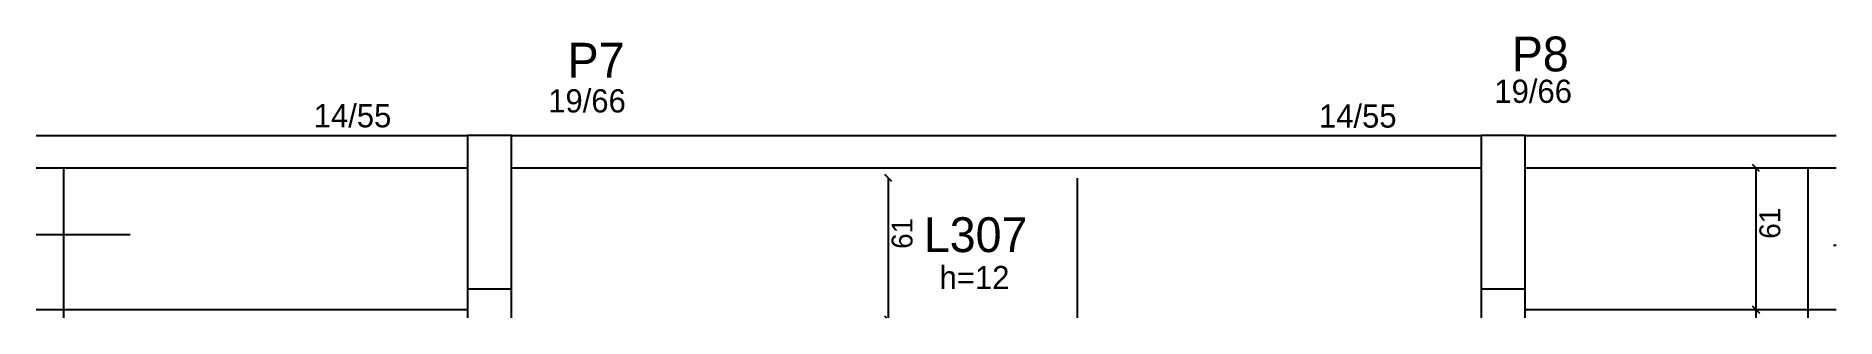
# Model space of a CAD drawing. Header units: metres. Extents: x 5147 to 5923, y 2729 to 2851.
import ezdxf

# ---------------------------------------------------------------- set-up
doc = ezdxf.new("R2010")
doc.units = ezdxf.units.M
for name, color, linetype in [('3', 7, 'Continuous'), ('4', 7, 'Continuous'), ('7', 7, 'Continuous'), ('Painéis', 7, 'Continuous')]:
    doc.layers.add(name, color=color, linetype=linetype)

msp = doc.modelspace()

# ---------------------------------------------------------------- linework, layer by layer
at = {"layer": '3', "color": 3, "lineweight": 25}
for p, q in [((5147.07, 2807.94), (5333.07, 2807.94)), ((5352.07, 2807.94), (5770.07, 2807.94)), ((5789.07, 2807.94), (5923.07, 2807.94)), ((5147.07, 2793.94), (5333.07, 2793.94)), ((5352.07, 2793.94), (5770.07, 2793.94)), ((5789.07, 2793.94), (5923.07, 2793.94)), ((5147.07, 2765.25), (5187.69, 2765.25)), ((5923.07, 2760.5), (5922.01, 2760.5))]:
    msp.add_line(p, q, dxfattribs=at)
for points in [[(5333.07, 2741.94), (5333.07, 2729.34)], [(5352.07, 2729.34), (5352.07, 2741.94)], [(5770.07, 2741.94), (5770.07, 2729.34)], [(5789.07, 2729.34), (5789.07, 2741.94)]]:
    msp.add_lwpolyline(points, dxfattribs=at)
at = {"layer": '7', "color": 7, "lineweight": 25}
for points in [[(5352.07, 2807.94), (5333.07, 2807.94)], [(5333.07, 2807.94), (5333.07, 2741.94)], [(5352.07, 2741.94), (5352.07, 2807.94)], [(5789.07, 2807.94), (5770.07, 2807.94)], [(5770.07, 2807.94), (5770.07, 2741.94)], [(5789.07, 2741.94), (5789.07, 2807.94)], [(5333.07, 2741.94), (5352.07, 2741.94)], [(5770.07, 2741.94), (5789.07, 2741.94)]]:
    msp.add_lwpolyline(points, dxfattribs=at)
at = {"layer": 'Painéis', "color": 200, "lineweight": 25}
for p, q in [((5159.07, 2729.34), (5159.07, 2793.94)), ((5911.07, 2729.34), (5911.07, 2793.94)), ((5596.07, 2729.34), (5596.07, 2789.58)), ((5147.07, 2732.94), (5333.07, 2732.94)), ((5789.07, 2732.94), (5923.07, 2732.94))]:
    msp.add_line(p, q, dxfattribs=at)
at = {"layer": 'Painéis', "color": 0, "lineweight": 25}
for p, q in [((5890.13, 2792.44), (5887.13, 2795.44)), ((5516.02, 2788.08), (5513.02, 2791.08)), ((5890.13, 2731.44), (5887.13, 2734.44)), ((5887.13, 2734.44), (5890.13, 2731.44)), ((5513.76, 2729.34), (5513.02, 2730.08)), ((5513.02, 2730.08), (5513.76, 2729.34))]:
    msp.add_line(p, q, dxfattribs=at)
at = {"layer": 'Painéis', "color": 4, "lineweight": 25}
for p, q in [((5888.63, 2732.94), (5888.63, 2793.94)), ((5514.52, 2729.34), (5514.52, 2789.58)), ((5888.63, 2729.34), (5888.63, 2732.94))]:
    msp.add_line(p, q, dxfattribs=at)

# ---------------------------------------------------------------- texts
at = {"layer": '3', "color": 3, "lineweight": 25}
for s, p in [('19/66', (5775.78, 2821.97)), ('19/66', (5367.88, 2817.85)), ('14/55', (5266.79, 2811.43)), ('14/55', (5700.16, 2811.31)), ('h=12', (5536.61, 2741.74))]:
    msp.add_text(s, height=10, dxfattribs=at).set_placement(p)
at = {"layer": '4', "color": 4, "lineweight": 25}
for s, p in [('P8', (5783.29, 2835.54)), ('P7', (5376.25, 2832.85)), ('L307', (5529.84, 2757.7))]:
    msp.add_text(s, height=15, dxfattribs=at).set_placement(p)
at = {"layer": 'Painéis', "color": 240, "lineweight": 25}
for p in [(5524.93, 2759.08), (5899.04, 2763.44)]:
    msp.add_text('61', height=9, rotation=90, dxfattribs=at).set_placement(p)

doc.saveas('drawing.dxf')
